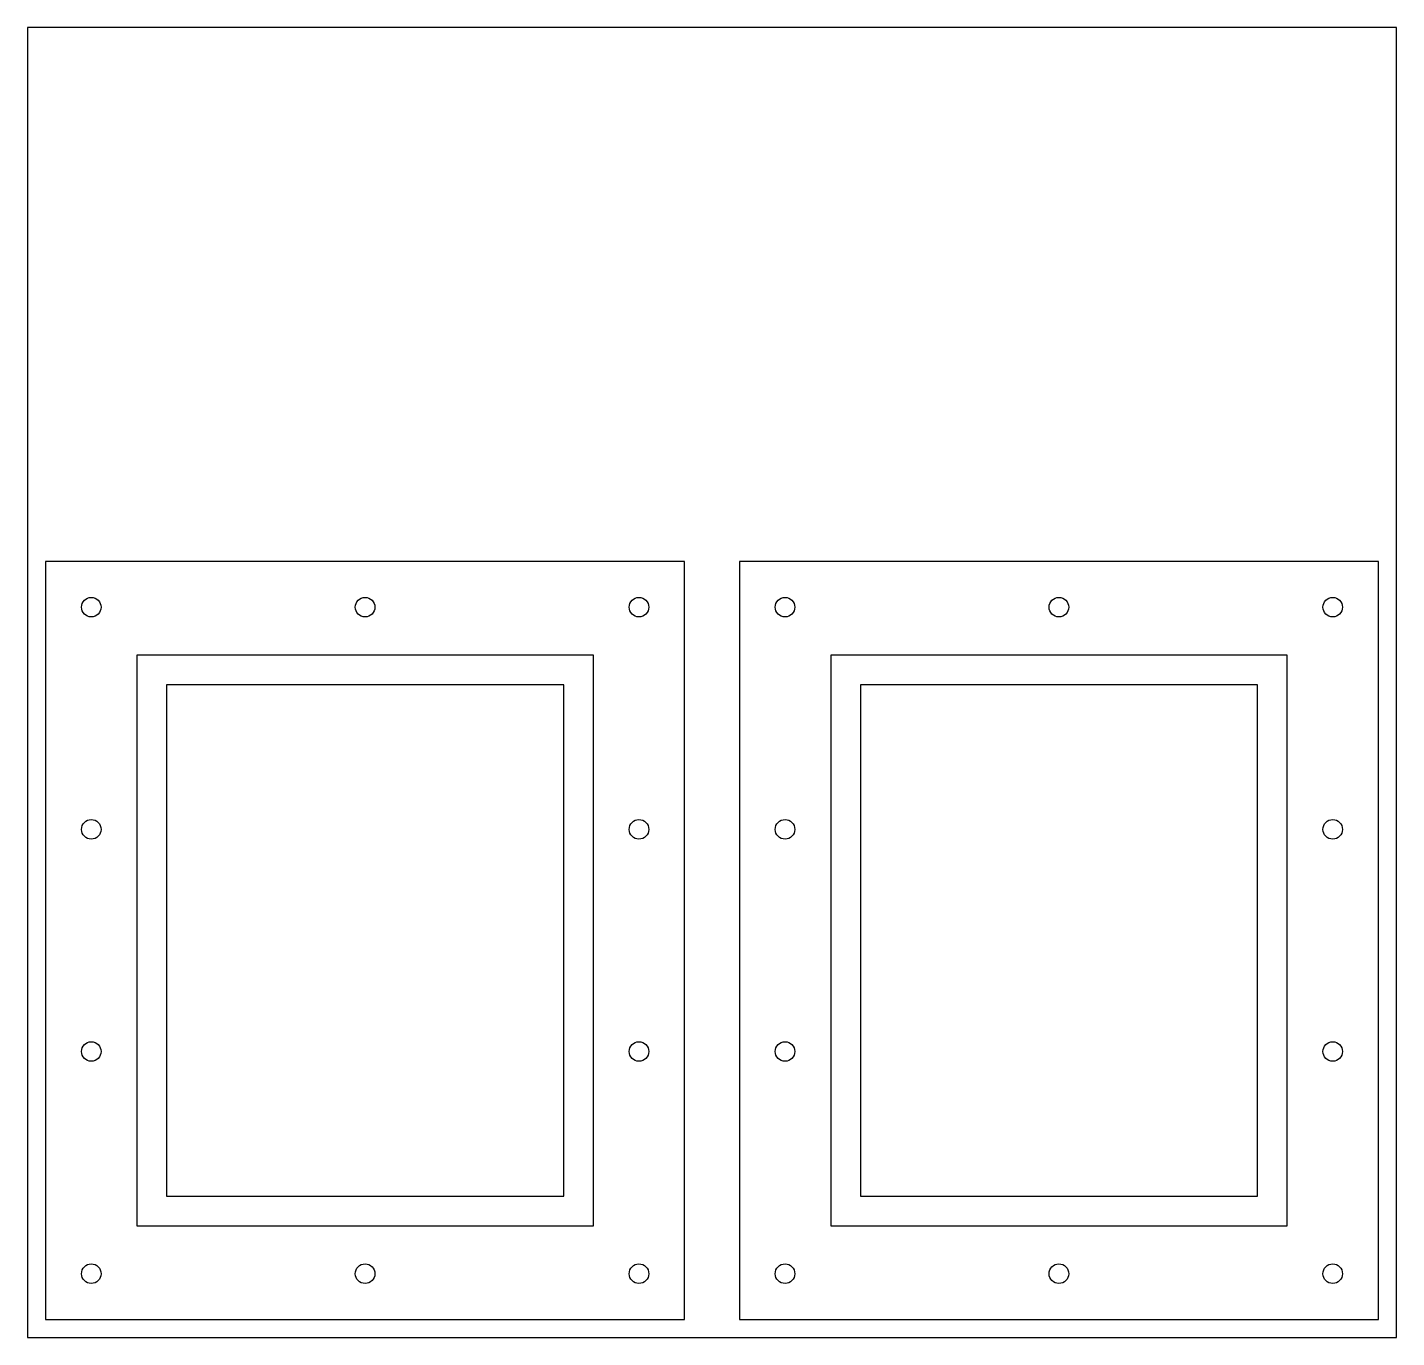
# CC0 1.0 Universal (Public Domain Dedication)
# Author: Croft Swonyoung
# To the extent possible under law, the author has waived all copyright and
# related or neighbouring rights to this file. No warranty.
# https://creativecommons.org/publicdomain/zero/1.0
# Model space of a CAD drawing. Extents: x 0 to 300, y 0 to 287.
import ezdxf

# ---------------------------------------------------------------- set-up
doc = ezdxf.new("R2010")
doc.units = 0
for name, color, linetype in [('CUT', 5, 'CONTINUOUS'), ('DRILL', 2, 'CONTINUOUS'), ('GROOVE', 1, 'CONTINUOUS'), ('POCKET', 3, 'CONTINUOUS'), ('SHEET', 8, 'CONTINUOUS')]:
    doc.layers.add(name, color=color, linetype=linetype)

msp = doc.modelspace()

# ---------------------------------------------------------------- linework, layer by layer
at = {"layer": 'CUT'}
for p, q in [((144, 170), (4, 170)), ((4, 170), (4, 4)), ((144, 4), (144, 170)), ((296, 170), (156, 170)), ((156, 170), (156, 4)), ((296, 4), (296, 170)), ((4, 4), (144, 4)), ((156, 4), (296, 4))]:
    msp.add_line(p, q, dxfattribs=at)
at = {"layer": 'DRILL'}
for centre in [(14, 160), (74, 160), (134, 160), (166, 160), (226, 160), (286, 160), (14, 111.33), (134, 111.33), (166, 111.33), (286, 111.33), (14, 62.67), (134, 62.67), (166, 62.67), (286, 62.67), (14, 14), (74, 14), (134, 14), (166, 14), (226, 14), (286, 14)]:
    msp.add_circle(centre, 2.15, dxfattribs=at)
at = {"layer": 'GROOVE'}
for p, q in [((117.5, 143), (30.5, 143)), ((30.5, 143), (30.5, 31)), ((117.5, 31), (117.5, 143)), ((269.5, 143), (182.5, 143)), ((182.5, 143), (182.5, 31)), ((269.5, 31), (269.5, 143)), ((30.5, 31), (117.5, 31)), ((182.5, 31), (269.5, 31))]:
    msp.add_line(p, q, dxfattribs=at)
at = {"layer": 'POCKET'}
for p, q in [((124, 149.5), (24, 149.5)), ((24, 149.5), (24, 24.5)), ((124, 24.5), (124, 149.5)), ((276, 149.5), (176, 149.5)), ((176, 149.5), (176, 24.5)), ((276, 24.5), (276, 149.5)), ((24, 24.5), (124, 24.5)), ((176, 24.5), (276, 24.5))]:
    msp.add_line(p, q, dxfattribs=at)
at = {"layer": 'SHEET'}
for p, q in [((300, 287), (0, 287)), ((0, 287), (0, 0)), ((300, 0), (300, 287)), ((0, 0), (300, 0))]:
    msp.add_line(p, q, dxfattribs=at)

doc.saveas('drawing.dxf')
